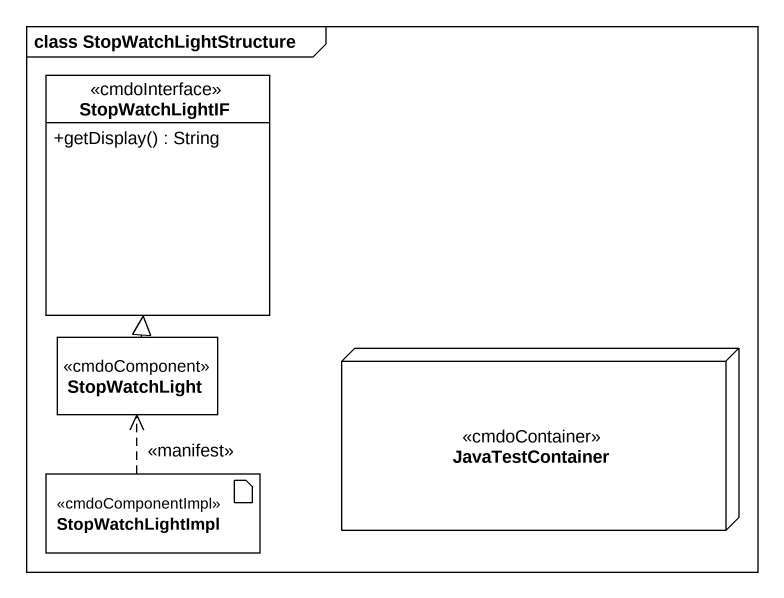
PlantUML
@startuml
mainframe class StopWatchLightStructure
allowmixing
hide circle
hide empty members
skinparam classAttributeIconSize 0
interface StopWatchLightIF <<cmdoInterface>> {
  +getDisplay() : String
}
class StopWatchLight <<cmdoComponent>>
node JavaTestContainer <<cmdoContainer>>
artifact StopWatchLightImpl <<cmdoComponentImpl>>
StopWatchLight .up.|> StopWatchLightIF
StopWatchLightImpl .up.> StopWatchLight : <<manifest>>
@enduml
